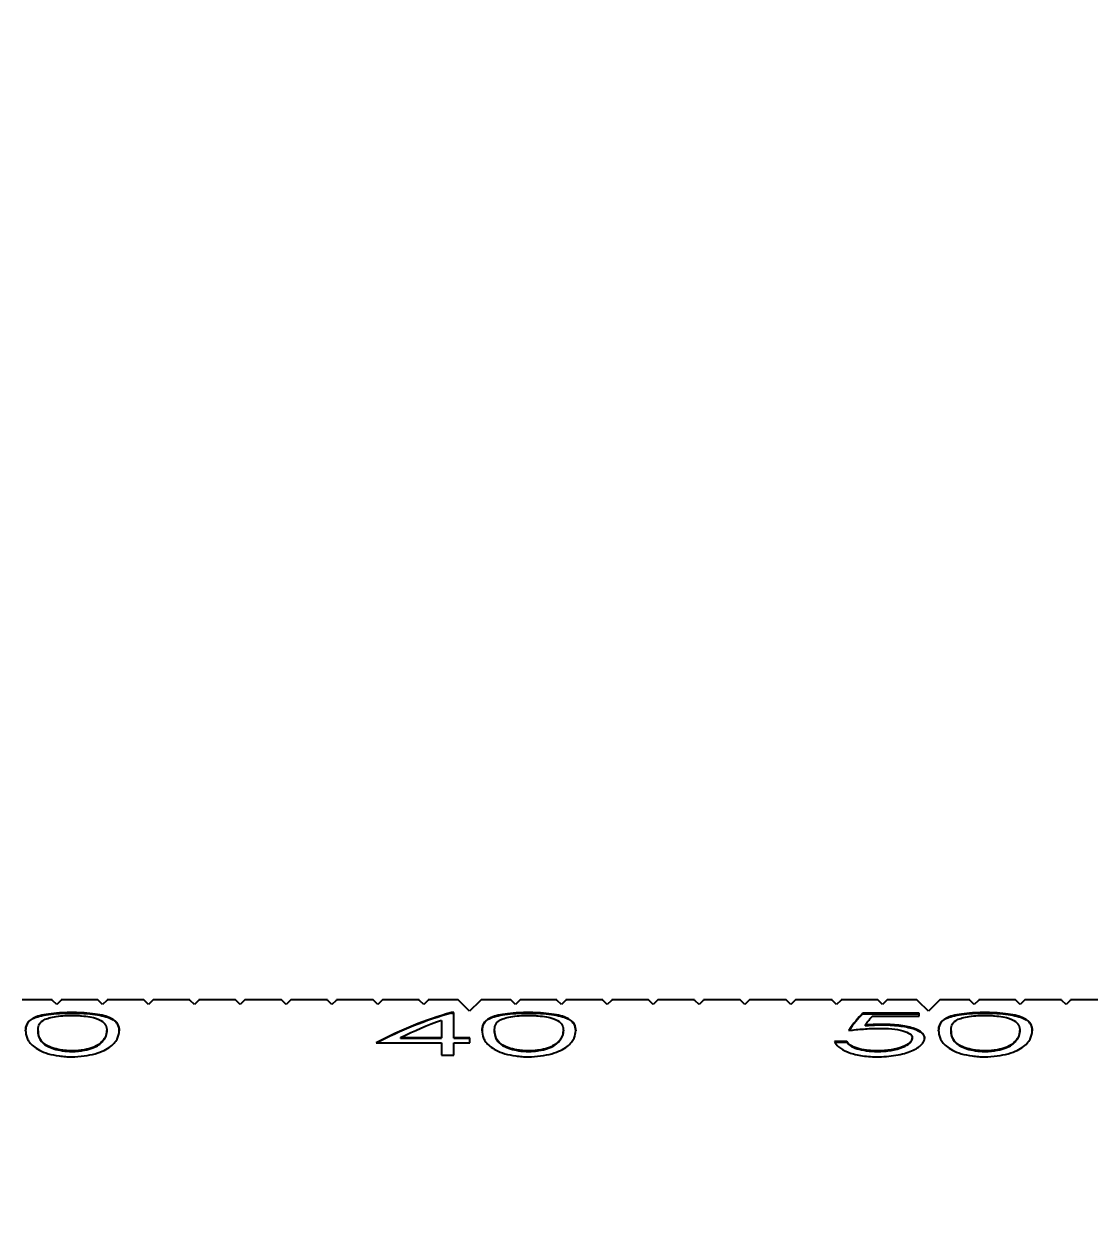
# Model space of a CAD drawing. Header units: millimetres. Extents: x -406 to 1097, y -706 to 717.
# Drawn here: x 158.72 to 181.93, y 635.22 to 661.35 of the extents above; entities that cross this region are included whole.
import ezdxf

# ---------------------------------------------------------------- set-up
doc = ezdxf.new("R2010")
doc.units = ezdxf.units.MM
doc.header["$PDSIZE"] = -1
doc.dimstyles.new('ISO-25', dxfattribs={"dimtxt": 10, "dimasz": 10, "dimexe": 1.25, "dimexo": 0.625, "dimgap": 1.5, "dimtad": 1, "dimdec": 1, "dimtxsty": 'Standard', "dimcen": 2.5, "dimclrd": 1, "dimclre": 1, "dimclrt": 1, "dimadec": 0, "dimazin": 0, "dimtfac": 1, "dimtdec": 1, "dimtmove": 0, "dimatfit": 3, "dimfxl": 0, "dimarcsym": 0})

# ---------------------------------------------------------------- blocks, each defined once
blk = doc.blocks.new('*D9')
at = {"color": 1, "lineweight": -2, "transparency": 16777216}
for p, q in [((-340.07, 625.096), (-340.07, 704.477)), ((460.429, 636.207), (460.429, 704.477)), ((450.429, 703.227), (-330.07, 703.227))]:
    blk.add_line(p, q, dxfattribs=at)
at = {"color": 1, "transparency": 16777216}
for points in [[(-330.07, 704.894), (-330.07, 701.561), (-340.07, 703.227)], [(450.429, 704.894), (450.429, 701.561), (460.429, 703.227)]]:
    blk.add_solid(points, dxfattribs=at)
at = {"layer": 'Defpoints', "color": 0, "transparency": 16777216}
for p in [(-340.07, 703.227), (460.429, 635.582), (-340.07, 624.471)]:
    blk.add_point(p, dxfattribs=at)
at = {"color": 1, "transparency": 16777216, "insert": (60.18, 710.561), "char_height": 10, "attachment_point": 5}
blk.add_mtext('800,5', dxfattribs=at)

msp = doc.modelspace()

# ---------------------------------------------------------------- linework, layer by layer
for p, q in [((159.329, 640.082), (158.679, 640.082)), ((160.329, 640.082), (159.529, 640.082)), ((161.329, 640.082), (160.529, 640.082)), ((162.329, 640.082), (161.529, 640.082)), ((163.329, 640.082), (162.529, 640.082)), ((164.329, 640.082), (163.529, 640.082)), ((165.329, 640.082), (164.529, 640.082)), ((166.329, 640.082), (165.529, 640.082)), ((167.329, 640.082), (166.529, 640.082)), ((168.179, 640.082), (167.529, 640.082)), ((169.329, 640.082), (168.679, 640.082)), ((170.329, 640.082), (169.529, 640.082)), ((171.329, 640.082), (170.529, 640.082)), ((172.329, 640.082), (171.529, 640.082)), ((173.329, 640.082), (172.529, 640.082)), ((174.329, 640.082), (173.529, 640.082)), ((175.329, 640.082), (174.529, 640.082)), ((176.329, 640.082), (175.529, 640.082)), ((177.329, 640.082), (176.529, 640.082)), ((178.179, 640.082), (177.529, 640.082)), ((179.329, 640.082), (178.679, 640.082)), ((180.329, 640.082), (179.529, 640.082)), ((181.329, 640.082), (180.529, 640.082)), ((182.329, 640.082), (181.529, 640.082)), ((159.755, 639.794), (159.755, 639.804)), ((168.087, 639.804), (168.032, 639.804)), ((168.032, 639.794), (168.032, 639.804)), ((168.032, 639.794), (168.087, 639.794)), ((168.087, 639.253), (168.087, 639.804)), ((169.705, 639.794), (169.705, 639.804)), ((179.655, 639.794), (179.655, 639.804)), ((167.818, 639.635), (167.818, 639.253)), ((178.229, 639.789), (176.998, 639.789)), ((176.998, 639.779), (176.998, 639.789)), ((176.998, 639.779), (178.229, 639.779)), ((177.047, 639.52), (177.047, 639.531)), ((177.209, 639.725), (178.229, 639.725)), ((177.401, 639.536), (177.401, 639.547)), ((178.229, 639.725), (178.229, 639.789)), ((159.022, 639.404), (159.022, 639.414)), ((160.522, 639.404), (160.522, 639.414)), ((168.972, 639.404), (168.972, 639.414)), ((170.472, 639.404), (170.472, 639.414)), ((178.922, 639.404), (178.922, 639.414)), ((180.422, 639.404), (180.422, 639.414)), ((160.408, 639.154), (160.408, 639.164)), ((166.395, 639.145), (167.818, 639.145)), ((166.923, 639.243), (166.923, 639.253)), ((167.818, 639.253), (166.923, 639.253)), ((166.923, 639.243), (167.818, 639.243)), ((167.818, 639.243), (167.818, 639.253)), ((167.818, 639.145), (167.818, 638.874)), ((168.433, 639.253), (168.087, 639.253)), ((168.087, 639.243), (168.087, 639.253)), ((168.087, 639.243), (168.433, 639.243)), ((168.087, 638.874), (168.087, 639.145)), ((168.087, 639.145), (168.433, 639.145)), ((168.433, 639.145), (168.433, 639.253)), ((170.358, 639.154), (170.358, 639.164)), ((176.652, 639.173), (176.383, 639.173)), ((176.383, 639.162), (176.652, 639.162)), ((176.652, 639.162), (176.652, 639.173)), ((178.075, 639.24), (178.075, 639.251)), ((180.308, 639.154), (180.308, 639.164)), ((159.764, 638.958), (159.764, 638.968)), ((167.818, 638.874), (168.087, 638.874)), ((169.714, 638.958), (169.714, 638.968)), ((177.314, 638.958), (177.314, 638.968)), ((179.664, 638.958), (179.664, 638.968))]:
    msp.add_line(p, q)
at = {"flags": 128}
for points in [[(159.429, 639.982), (159.34, 640.071), (159.329, 640.082)], [(159.529, 640.082), (159.518, 640.071), (159.429, 639.982)], [(160.429, 639.982), (160.34, 640.071), (160.329, 640.082)], [(160.529, 640.082), (160.518, 640.071), (160.429, 639.982)], [(161.429, 639.982), (161.34, 640.071), (161.329, 640.082)], [(161.529, 640.082), (161.518, 640.071), (161.429, 639.982)], [(162.429, 639.982), (162.34, 640.071), (162.329, 640.082)], [(162.529, 640.082), (162.518, 640.071), (162.429, 639.982)], [(163.429, 639.982), (163.34, 640.071), (163.329, 640.082)], [(163.529, 640.082), (163.518, 640.071), (163.429, 639.982)], [(164.429, 639.982), (164.34, 640.071), (164.329, 640.082)], [(164.529, 640.082), (164.518, 640.071), (164.429, 639.982)], [(165.429, 639.982), (165.34, 640.071), (165.329, 640.082)], [(165.529, 640.082), (165.518, 640.071), (165.429, 639.982)], [(166.429, 639.982), (166.34, 640.071), (166.329, 640.082)], [(166.529, 640.082), (166.518, 640.071), (166.429, 639.982)], [(167.429, 639.982), (167.34, 640.071), (167.329, 640.082)], [(167.529, 640.082), (167.518, 640.071), (167.429, 639.982)], [(168.429, 639.832), (168.207, 640.054), (168.179, 640.082)], [(168.679, 640.082), (168.651, 640.054), (168.429, 639.832)], [(169.429, 639.982), (169.34, 640.071), (169.329, 640.082)], [(169.529, 640.082), (169.518, 640.071), (169.429, 639.982)], [(170.429, 639.982), (170.34, 640.071), (170.329, 640.082)], [(170.529, 640.082), (170.518, 640.071), (170.429, 639.982)], [(171.429, 639.982), (171.34, 640.071), (171.329, 640.082)], [(171.529, 640.082), (171.518, 640.071), (171.429, 639.982)], [(172.429, 639.982), (172.34, 640.071), (172.329, 640.082)], [(172.529, 640.082), (172.518, 640.071), (172.429, 639.982)], [(173.429, 639.982), (173.34, 640.071), (173.329, 640.082)], [(173.529, 640.082), (173.518, 640.071), (173.429, 639.982)], [(174.429, 639.982), (174.34, 640.071), (174.329, 640.082)], [(174.529, 640.082), (174.518, 640.071), (174.429, 639.982)], [(175.429, 639.982), (175.34, 640.071), (175.329, 640.082)], [(175.529, 640.082), (175.518, 640.071), (175.429, 639.982)], [(176.429, 639.982), (176.34, 640.071), (176.329, 640.082)], [(176.529, 640.082), (176.518, 640.071), (176.429, 639.982)], [(177.429, 639.982), (177.34, 640.071), (177.329, 640.082)], [(177.529, 640.082), (177.518, 640.071), (177.429, 639.982)], [(178.429, 639.832), (178.207, 640.054), (178.179, 640.082)], [(178.679, 640.082), (178.651, 640.054), (178.429, 639.832)], [(179.429, 639.982), (179.34, 640.071), (179.329, 640.082)], [(179.529, 640.082), (179.518, 640.071), (179.429, 639.982)], [(180.429, 639.982), (180.34, 640.071), (180.329, 640.082)], [(180.529, 640.082), (180.518, 640.071), (180.429, 639.982)], [(181.429, 639.982), (181.34, 640.071), (181.329, 640.082)], [(181.529, 640.082), (181.518, 640.071), (181.429, 639.982)]]:
    msp.add_lwpolyline(points, dxfattribs=at)
for centre, major_axis, ratio, start_param, end_param in [((170.04, 624.582), (0, 15.5), 0.686744, 0.189722, 0.349504), ((170.04, 624.582), (0, 15.49), 0.686744, 0.189846, 0.349739), ((170.355, 624.582), (0, 15.5), 0.686347, 0.240845, 0.328455), ((177.614, 624.582), (0, 15.5), 0.205128, 0.194778, 0.294564), ((177.614, 624.582), (0, 15.49), 0.205128, 0.194905, 0.29476), ((177.886, 624.582), (0, 15.5), 0.204874, 0.215053, 0.267485)]:
    msp.add_ellipse(centre, major_axis=major_axis, ratio=ratio, start_param=start_param, end_param=end_param)
for points, knots in [([(159.755, 639.804), (159.71, 639.804), (159.665, 639.803), (159.577, 639.801), (159.533, 639.799), (159.405, 639.791), (159.325, 639.783), (159.105, 639.752), (158.994, 639.721), (158.845, 639.648), (158.805, 639.606), (158.76, 639.515), (158.753, 639.466), (158.752, 639.414)], [0, 0, 0, 0, 0.0625, 0.0625, 0.125, 0.125, 0.25, 0.25, 0.5, 0.5, 0.75, 0.75, 1, 1, 1, 1]), ([(158.752, 639.404), (158.753, 639.455), (158.76, 639.504), (158.793, 639.572), (158.808, 639.594), (158.852, 639.636), (158.882, 639.656), (158.993, 639.711), (159.102, 639.741), (159.323, 639.773), (159.403, 639.781), (159.532, 639.789), (159.576, 639.791), (159.665, 639.793), (159.71, 639.794), (159.755, 639.794)], [0, 0, 0, 0, 0.25, 0.25, 0.375, 0.375, 0.5, 0.5, 0.75, 0.75, 0.875, 0.875, 0.9375, 0.9375, 1, 1, 1, 1]), ([(160.791, 639.414), (160.789, 639.466), (160.782, 639.515), (160.743, 639.584), (160.725, 639.605), (160.675, 639.647), (160.642, 639.667), (160.564, 639.703), (160.516, 639.72), (160.404, 639.75), (160.339, 639.762), (160.19, 639.783), (160.11, 639.791), (159.981, 639.799), (159.936, 639.801), (159.846, 639.803), (159.801, 639.804), (159.755, 639.804)], [0, 0, 0, 0, 0.25, 0.25, 0.375, 0.375, 0.5, 0.5, 0.625, 0.625, 0.75, 0.75, 0.875, 0.875, 0.9375, 0.9375, 1, 1, 1, 1]), ([(159.755, 639.794), (159.801, 639.794), (159.846, 639.793), (159.935, 639.791), (159.979, 639.789), (160.109, 639.781), (160.19, 639.773), (160.411, 639.742), (160.525, 639.711), (160.642, 639.657), (160.674, 639.637), (160.725, 639.596), (160.742, 639.573), (160.782, 639.505), (160.789, 639.456), (160.791, 639.404)], [0, 0, 0, 0, 0.0625, 0.0625, 0.125, 0.125, 0.25, 0.25, 0.5, 0.5, 0.625, 0.625, 0.75, 0.75, 1, 1, 1, 1]), ([(169.705, 639.804), (169.66, 639.804), (169.615, 639.803), (169.527, 639.801), (169.483, 639.799), (169.355, 639.791), (169.275, 639.783), (169.055, 639.752), (168.944, 639.721), (168.795, 639.648), (168.755, 639.606), (168.71, 639.515), (168.703, 639.466), (168.702, 639.414)], [0, 0, 0, 0, 0.0625, 0.0625, 0.125, 0.125, 0.25, 0.25, 0.5, 0.5, 0.75, 0.75, 1, 1, 1, 1]), ([(168.702, 639.404), (168.703, 639.455), (168.71, 639.504), (168.743, 639.572), (168.758, 639.594), (168.802, 639.636), (168.832, 639.656), (168.943, 639.711), (169.052, 639.741), (169.273, 639.773), (169.353, 639.781), (169.482, 639.789), (169.526, 639.791), (169.615, 639.793), (169.66, 639.794), (169.705, 639.794)], [0, 0, 0, 0, 0.25, 0.25, 0.375, 0.375, 0.5, 0.5, 0.75, 0.75, 0.875, 0.875, 0.9375, 0.9375, 1, 1, 1, 1]), ([(170.741, 639.414), (170.739, 639.466), (170.732, 639.515), (170.693, 639.584), (170.675, 639.605), (170.625, 639.647), (170.592, 639.667), (170.514, 639.703), (170.466, 639.72), (170.354, 639.75), (170.289, 639.762), (170.14, 639.783), (170.06, 639.791), (169.931, 639.799), (169.886, 639.801), (169.796, 639.803), (169.751, 639.804), (169.705, 639.804)], [0, 0, 0, 0, 0.25, 0.25, 0.375, 0.375, 0.5, 0.5, 0.625, 0.625, 0.75, 0.75, 0.875, 0.875, 0.9375, 0.9375, 1, 1, 1, 1]), ([(169.705, 639.794), (169.751, 639.794), (169.796, 639.793), (169.885, 639.791), (169.929, 639.789), (170.059, 639.781), (170.14, 639.773), (170.361, 639.742), (170.475, 639.711), (170.592, 639.657), (170.624, 639.637), (170.675, 639.596), (170.692, 639.573), (170.732, 639.505), (170.739, 639.456), (170.741, 639.404)], [0, 0, 0, 0, 0.0625, 0.0625, 0.125, 0.125, 0.25, 0.25, 0.5, 0.5, 0.625, 0.625, 0.75, 0.75, 1, 1, 1, 1]), ([(179.655, 639.804), (179.61, 639.804), (179.565, 639.803), (179.477, 639.801), (179.433, 639.799), (179.305, 639.791), (179.225, 639.783), (179.005, 639.752), (178.894, 639.721), (178.745, 639.648), (178.705, 639.606), (178.66, 639.515), (178.653, 639.466), (178.652, 639.414)], [0, 0, 0, 0, 0.0625, 0.0625, 0.125, 0.125, 0.25, 0.25, 0.5, 0.5, 0.75, 0.75, 1, 1, 1, 1]), ([(178.652, 639.404), (178.653, 639.455), (178.66, 639.504), (178.693, 639.572), (178.708, 639.594), (178.752, 639.636), (178.782, 639.656), (178.893, 639.711), (179.002, 639.741), (179.223, 639.773), (179.303, 639.781), (179.432, 639.789), (179.476, 639.791), (179.565, 639.793), (179.61, 639.794), (179.655, 639.794)], [0, 0, 0, 0, 0.25, 0.25, 0.375, 0.375, 0.5, 0.5, 0.75, 0.75, 0.875, 0.875, 0.9375, 0.9375, 1, 1, 1, 1]), ([(180.691, 639.414), (180.689, 639.466), (180.682, 639.515), (180.643, 639.584), (180.625, 639.605), (180.575, 639.647), (180.542, 639.667), (180.464, 639.703), (180.416, 639.72), (180.304, 639.75), (180.239, 639.762), (180.09, 639.783), (180.01, 639.791), (179.881, 639.799), (179.836, 639.801), (179.746, 639.803), (179.701, 639.804), (179.655, 639.804)], [0, 0, 0, 0, 0.25, 0.25, 0.375, 0.375, 0.5, 0.5, 0.625, 0.625, 0.75, 0.75, 0.875, 0.875, 0.9375, 0.9375, 1, 1, 1, 1]), ([(179.655, 639.794), (179.701, 639.794), (179.746, 639.793), (179.835, 639.791), (179.879, 639.789), (180.009, 639.781), (180.09, 639.773), (180.311, 639.742), (180.425, 639.711), (180.542, 639.657), (180.574, 639.637), (180.625, 639.596), (180.642, 639.573), (180.682, 639.505), (180.689, 639.456), (180.691, 639.404)], [0, 0, 0, 0, 0.0625, 0.0625, 0.125, 0.125, 0.25, 0.25, 0.5, 0.5, 0.625, 0.625, 0.75, 0.75, 1, 1, 1, 1]), ([(159.022, 639.414), (159.022, 639.455), (159.026, 639.494), (159.056, 639.568), (159.08, 639.603), (159.16, 639.65), (159.193, 639.665), (159.273, 639.691), (159.322, 639.703), (159.433, 639.721), (159.495, 639.729), (159.625, 639.739), (159.694, 639.741), (159.764, 639.742)], [0, 0, 0, 0, 0.25, 0.25, 0.5, 0.5, 0.625, 0.625, 0.75, 0.75, 0.875, 0.875, 1, 1, 1, 1]), ([(159.764, 639.742), (159.799, 639.741), (159.835, 639.741), (159.903, 639.738), (159.937, 639.736), (160.036, 639.728), (160.097, 639.721), (160.264, 639.692), (160.339, 639.664), (160.446, 639.602), (160.478, 639.567), (160.515, 639.494), (160.52, 639.455), (160.522, 639.414)], [0, 0, 0, 0, 0.0625, 0.0625, 0.125, 0.125, 0.25, 0.25, 0.5, 0.5, 0.75, 0.75, 1, 1, 1, 1]), ([(168.972, 639.414), (168.972, 639.455), (168.976, 639.494), (169.006, 639.568), (169.03, 639.603), (169.11, 639.65), (169.143, 639.665), (169.223, 639.691), (169.272, 639.703), (169.383, 639.721), (169.445, 639.729), (169.575, 639.739), (169.644, 639.741), (169.714, 639.742)], [0, 0, 0, 0, 0.25, 0.25, 0.5, 0.5, 0.625, 0.625, 0.75, 0.75, 0.875, 0.875, 1, 1, 1, 1]), ([(169.714, 639.742), (169.749, 639.741), (169.785, 639.741), (169.853, 639.738), (169.887, 639.736), (169.986, 639.728), (170.047, 639.721), (170.214, 639.692), (170.289, 639.664), (170.396, 639.602), (170.428, 639.567), (170.465, 639.494), (170.47, 639.455), (170.472, 639.414)], [0, 0, 0, 0, 0.0625, 0.0625, 0.125, 0.125, 0.25, 0.25, 0.5, 0.5, 0.75, 0.75, 1, 1, 1, 1]), ([(177.401, 639.547), (177.341, 639.546), (177.281, 639.545), (177.163, 639.539), (177.105, 639.535), (177.047, 639.531)], [0, 0, 0, 0, 0.5, 0.5, 1, 1, 1, 1]), ([(177.047, 639.52), (177.076, 639.523), (177.105, 639.525), (177.134, 639.527), (177.163, 639.529), (177.192, 639.53), (177.222, 639.532), (177.251, 639.533), (177.281, 639.534), (177.31, 639.535), (177.34, 639.536), (177.37, 639.536), (177.401, 639.536)], [0, 0, 0, 0, 0.0000899798, 0.0000899798, 0.0000899798, 0.0001800356, 0.0001800356, 0.0001800356, 0.0002695969, 0.0002695969, 0.0002695969, 0.0003598429, 0.0003598429, 0.0003598429, 0.0003598429]), ([(178.345, 639.247), (178.342, 639.289), (178.329, 639.329), (178.247, 639.403), (178.182, 639.436), (178.052, 639.478), (178.004, 639.49), (177.9, 639.511), (177.843, 639.52), (177.723, 639.534), (177.661, 639.539), (177.532, 639.545), (177.466, 639.546), (177.401, 639.547)], [0, 0, 0, 0, 0.25, 0.25, 0.5, 0.5, 0.625, 0.625, 0.75, 0.75, 0.875, 0.875, 1, 1, 1, 1]), ([(177.401, 639.536), (177.466, 639.536), (177.531, 639.535), (177.658, 639.528), (177.722, 639.524), (177.902, 639.503), (178.008, 639.481), (178.18, 639.427), (178.246, 639.394), (178.308, 639.338), (178.322, 639.318), (178.34, 639.278), (178.343, 639.257), (178.345, 639.236)], [0, 0, 0, 0, 0.125, 0.125, 0.25, 0.25, 0.5, 0.5, 0.75, 0.75, 0.875, 0.875, 1, 1, 1, 1]), ([(178.922, 639.414), (178.922, 639.455), (178.926, 639.494), (178.956, 639.568), (178.98, 639.603), (179.06, 639.65), (179.093, 639.665), (179.173, 639.691), (179.222, 639.703), (179.333, 639.721), (179.395, 639.729), (179.525, 639.739), (179.594, 639.741), (179.664, 639.742)], [0, 0, 0, 0, 0.25, 0.25, 0.5, 0.5, 0.625, 0.625, 0.75, 0.75, 0.875, 0.875, 1, 1, 1, 1]), ([(179.664, 639.742), (179.699, 639.741), (179.735, 639.741), (179.803, 639.738), (179.837, 639.736), (179.936, 639.728), (179.997, 639.721), (180.164, 639.692), (180.239, 639.664), (180.346, 639.602), (180.378, 639.567), (180.415, 639.494), (180.42, 639.455), (180.422, 639.414)], [0, 0, 0, 0, 0.0625, 0.0625, 0.125, 0.125, 0.25, 0.25, 0.5, 0.5, 0.75, 0.75, 1, 1, 1, 1]), ([(158.752, 639.414), (158.753, 639.361), (158.76, 639.305), (158.796, 639.217), (158.811, 639.187), (158.855, 639.128), (158.884, 639.098), (158.994, 639.01), (159.1, 638.951), (159.318, 638.887), (159.397, 638.87), (159.529, 638.853), (159.573, 638.848), (159.663, 638.842), (159.709, 638.841), (159.755, 638.841)], [0, 0, 0, 0, 0.25, 0.25, 0.375, 0.375, 0.5, 0.5, 0.75, 0.75, 0.875, 0.875, 0.9375, 0.9375, 1, 1, 1, 1]), ([(159.764, 638.968), (159.729, 638.969), (159.693, 638.97), (159.623, 638.975), (159.589, 638.979), (159.488, 638.994), (159.427, 639.007), (159.262, 639.058), (159.185, 639.102), (159.08, 639.193), (159.055, 639.24), (159.027, 639.33), (159.022, 639.373), (159.022, 639.414)], [0, 0, 0, 0, 0.0625, 0.0625, 0.125, 0.125, 0.25, 0.25, 0.5, 0.5, 0.75, 0.75, 1, 1, 1, 1]), ([(159.022, 639.404), (159.022, 639.363), (159.027, 639.32), (159.055, 639.231), (159.079, 639.184), (159.157, 639.116), (159.187, 639.093), (159.266, 639.051), (159.314, 639.031), (159.424, 638.997), (159.486, 638.983), (159.586, 638.968), (159.62, 638.964), (159.691, 638.959), (159.728, 638.958), (159.764, 638.958)], [0, 0, 0, 0, 0.25, 0.25, 0.5, 0.5, 0.625, 0.625, 0.75, 0.75, 0.875, 0.875, 0.9375, 0.9375, 1, 1, 1, 1]), ([(159.755, 638.841), (159.848, 638.842), (159.938, 638.847), (160.113, 638.87), (160.194, 638.887), (160.417, 638.95), (160.525, 639.008), (160.681, 639.126), (160.729, 639.187), (160.782, 639.304), (160.789, 639.361), (160.791, 639.414)], [0, 0, 0, 0, 0.125, 0.125, 0.25, 0.25, 0.5, 0.5, 0.75, 0.75, 1, 1, 1, 1]), ([(160.522, 639.414), (160.52, 639.375), (160.514, 639.335), (160.488, 639.272), (160.477, 639.25), (160.448, 639.207), (160.428, 639.186), (160.408, 639.164)], [0, 0, 0, 0, 0.5, 0.5, 0.75, 0.75, 1, 1, 1, 1]), ([(160.408, 639.154), (160.428, 639.175), (160.448, 639.197), (160.477, 639.24), (160.488, 639.261), (160.514, 639.324), (160.52, 639.365), (160.522, 639.404)], [0, 0, 0, 0, 0.25, 0.25, 0.5, 0.5, 1, 1, 1, 1]), ([(168.702, 639.414), (168.703, 639.361), (168.71, 639.305), (168.746, 639.217), (168.761, 639.187), (168.805, 639.128), (168.834, 639.098), (168.944, 639.01), (169.05, 638.951), (169.268, 638.887), (169.347, 638.87), (169.479, 638.853), (169.523, 638.848), (169.613, 638.842), (169.659, 638.841), (169.705, 638.841)], [0, 0, 0, 0, 0.25, 0.25, 0.375, 0.375, 0.5, 0.5, 0.75, 0.75, 0.875, 0.875, 0.9375, 0.9375, 1, 1, 1, 1]), ([(169.714, 638.968), (169.679, 638.969), (169.643, 638.97), (169.573, 638.975), (169.539, 638.979), (169.438, 638.994), (169.377, 639.007), (169.212, 639.058), (169.135, 639.102), (169.03, 639.193), (169.005, 639.24), (168.977, 639.33), (168.972, 639.373), (168.972, 639.414)], [0, 0, 0, 0, 0.0625, 0.0625, 0.125, 0.125, 0.25, 0.25, 0.5, 0.5, 0.75, 0.75, 1, 1, 1, 1]), ([(168.972, 639.404), (168.972, 639.363), (168.977, 639.32), (169.005, 639.231), (169.029, 639.184), (169.107, 639.116), (169.137, 639.093), (169.216, 639.051), (169.264, 639.031), (169.374, 638.997), (169.436, 638.983), (169.536, 638.968), (169.57, 638.964), (169.641, 638.959), (169.678, 638.958), (169.714, 638.958)], [0, 0, 0, 0, 0.25, 0.25, 0.5, 0.5, 0.625, 0.625, 0.75, 0.75, 0.875, 0.875, 0.9375, 0.9375, 1, 1, 1, 1]), ([(169.705, 638.841), (169.798, 638.842), (169.888, 638.847), (170.063, 638.87), (170.144, 638.887), (170.367, 638.95), (170.475, 639.008), (170.631, 639.126), (170.679, 639.187), (170.732, 639.304), (170.739, 639.361), (170.741, 639.414)], [0, 0, 0, 0, 0.125, 0.125, 0.25, 0.25, 0.5, 0.5, 0.75, 0.75, 1, 1, 1, 1]), ([(170.472, 639.414), (170.47, 639.375), (170.464, 639.335), (170.438, 639.272), (170.427, 639.25), (170.398, 639.207), (170.378, 639.186), (170.358, 639.164)], [0, 0, 0, 0, 0.5, 0.5, 0.75, 0.75, 1, 1, 1, 1]), ([(170.358, 639.154), (170.378, 639.175), (170.398, 639.197), (170.427, 639.24), (170.438, 639.261), (170.464, 639.324), (170.47, 639.365), (170.472, 639.404)], [0, 0, 0, 0, 0.25, 0.25, 0.5, 0.5, 1, 1, 1, 1]), ([(176.691, 639.414), (176.797, 639.427), (176.904, 639.438), (177.069, 639.45), (177.125, 639.454), (177.238, 639.459), (177.295, 639.46), (177.352, 639.46)], [0, 0, 0, 0, 0.5, 0.5, 0.75, 0.75, 1, 1, 1, 1]), ([(177.352, 639.46), (177.446, 639.46), (177.539, 639.457), (177.718, 639.44), (177.801, 639.427), (177.938, 639.389), (177.993, 639.365), (178.044, 639.325), (178.057, 639.31), (178.072, 639.281), (178.074, 639.266), (178.075, 639.251)], [0, 0, 0, 0, 0.25, 0.25, 0.5, 0.5, 0.75, 0.75, 0.875, 0.875, 1, 1, 1, 1]), ([(178.652, 639.414), (178.653, 639.361), (178.66, 639.305), (178.696, 639.217), (178.711, 639.187), (178.755, 639.128), (178.784, 639.098), (178.894, 639.01), (179, 638.951), (179.218, 638.887), (179.297, 638.87), (179.429, 638.853), (179.473, 638.848), (179.563, 638.842), (179.609, 638.841), (179.655, 638.841)], [0, 0, 0, 0, 0.25, 0.25, 0.375, 0.375, 0.5, 0.5, 0.75, 0.75, 0.875, 0.875, 0.9375, 0.9375, 1, 1, 1, 1]), ([(179.664, 638.968), (179.629, 638.969), (179.593, 638.97), (179.523, 638.975), (179.489, 638.979), (179.388, 638.994), (179.327, 639.007), (179.162, 639.058), (179.085, 639.102), (178.98, 639.193), (178.955, 639.24), (178.927, 639.33), (178.922, 639.373), (178.922, 639.414)], [0, 0, 0, 0, 0.0625, 0.0625, 0.125, 0.125, 0.25, 0.25, 0.5, 0.5, 0.75, 0.75, 1, 1, 1, 1]), ([(178.922, 639.404), (178.922, 639.363), (178.927, 639.32), (178.955, 639.231), (178.979, 639.184), (179.057, 639.116), (179.087, 639.093), (179.166, 639.051), (179.214, 639.031), (179.324, 638.997), (179.386, 638.983), (179.486, 638.968), (179.52, 638.964), (179.591, 638.959), (179.628, 638.958), (179.664, 638.958)], [0, 0, 0, 0, 0.25, 0.25, 0.5, 0.5, 0.625, 0.625, 0.75, 0.75, 0.875, 0.875, 0.9375, 0.9375, 1, 1, 1, 1]), ([(179.655, 638.841), (179.748, 638.842), (179.838, 638.847), (180.013, 638.87), (180.094, 638.887), (180.317, 638.95), (180.425, 639.008), (180.581, 639.126), (180.629, 639.187), (180.682, 639.304), (180.689, 639.361), (180.691, 639.414)], [0, 0, 0, 0, 0.125, 0.125, 0.25, 0.25, 0.5, 0.5, 0.75, 0.75, 1, 1, 1, 1]), ([(180.422, 639.414), (180.42, 639.375), (180.414, 639.335), (180.388, 639.272), (180.377, 639.25), (180.348, 639.207), (180.328, 639.186), (180.308, 639.164)], [0, 0, 0, 0, 0.5, 0.5, 0.75, 0.75, 1, 1, 1, 1]), ([(180.308, 639.154), (180.328, 639.175), (180.348, 639.197), (180.377, 639.24), (180.388, 639.261), (180.414, 639.324), (180.42, 639.365), (180.422, 639.404)], [0, 0, 0, 0, 0.25, 0.25, 0.5, 0.5, 1, 1, 1, 1]), ([(160.408, 639.164), (160.383, 639.14), (160.355, 639.116), (160.279, 639.07), (160.232, 639.048), (160.12, 639.011), (160.055, 638.996), (159.951, 638.98), (159.915, 638.975), (159.84, 638.97), (159.802, 638.969), (159.764, 638.968)], [0, 0, 0, 0, 0.25, 0.25, 0.5, 0.5, 0.75, 0.75, 0.875, 0.875, 1, 1, 1, 1]), ([(159.764, 638.958), (159.802, 638.958), (159.84, 638.959), (159.914, 638.964), (159.95, 638.969), (160.056, 638.985), (160.119, 639), (160.232, 639.037), (160.278, 639.059), (160.355, 639.105), (160.383, 639.129), (160.408, 639.154)], [0, 0, 0, 0, 0.125, 0.125, 0.25, 0.25, 0.5, 0.5, 0.75, 0.75, 1, 1, 1, 1]), ([(170.358, 639.164), (170.333, 639.14), (170.305, 639.116), (170.229, 639.07), (170.182, 639.048), (170.07, 639.011), (170.005, 638.996), (169.901, 638.98), (169.865, 638.975), (169.79, 638.97), (169.752, 638.969), (169.714, 638.968)], [0, 0, 0, 0, 0.25, 0.25, 0.5, 0.5, 0.75, 0.75, 0.875, 0.875, 1, 1, 1, 1]), ([(169.714, 638.958), (169.752, 638.958), (169.79, 638.959), (169.864, 638.964), (169.9, 638.969), (170.006, 638.985), (170.069, 639), (170.182, 639.037), (170.228, 639.059), (170.305, 639.105), (170.333, 639.129), (170.358, 639.154)], [0, 0, 0, 0, 0.125, 0.125, 0.25, 0.25, 0.5, 0.5, 0.75, 0.75, 1, 1, 1, 1]), ([(176.383, 639.173), (176.4, 639.133), (176.425, 639.093), (176.519, 639.016), (176.584, 638.978), (176.746, 638.914), (176.843, 638.886), (177.006, 638.859), (177.064, 638.852), (177.18, 638.843), (177.239, 638.842), (177.298, 638.841)], [0, 0, 0, 0, 0.25, 0.25, 0.5, 0.5, 0.75, 0.75, 0.875, 0.875, 1, 1, 1, 1]), ([(177.314, 638.968), (177.274, 638.969), (177.234, 638.97), (177.156, 638.975), (177.118, 638.979), (177.005, 638.994), (176.936, 639.009), (176.813, 639.047), (176.762, 639.069), (176.69, 639.12), (176.669, 639.146), (176.652, 639.173)], [0, 0, 0, 0, 0.125, 0.125, 0.25, 0.25, 0.5, 0.5, 0.75, 0.75, 1, 1, 1, 1]), ([(176.652, 639.162), (176.669, 639.136), (176.69, 639.109), (176.762, 639.059), (176.813, 639.036), (176.935, 638.998), (177.006, 638.984), (177.117, 638.968), (177.155, 638.964), (177.233, 638.959), (177.274, 638.958), (177.314, 638.958)], [0, 0, 0, 0, 0.25, 0.25, 0.5, 0.5, 0.75, 0.75, 0.875, 0.875, 1, 1, 1, 1]), ([(177.298, 638.841), (177.371, 638.841), (177.442, 638.844), (177.583, 638.854), (177.652, 638.862), (177.785, 638.884), (177.847, 638.898), (177.962, 638.93), (178.016, 638.949), (178.156, 639.01), (178.227, 639.056), (178.298, 639.127), (178.316, 639.152), (178.339, 639.199), (178.343, 639.223), (178.345, 639.247)], [0, 0, 0, 0, 0.125, 0.125, 0.25, 0.25, 0.375, 0.375, 0.5, 0.5, 0.75, 0.75, 0.875, 0.875, 1, 1, 1, 1]), ([(178.075, 639.251), (178.074, 639.234), (178.072, 639.217), (178.055, 639.183), (178.043, 639.167), (177.99, 639.117), (177.934, 639.086), (177.794, 639.031), (177.712, 639.008), (177.569, 638.984), (177.519, 638.978), (177.418, 638.97), (177.366, 638.969), (177.314, 638.968)], [0, 0, 0, 0, 0.125, 0.125, 0.25, 0.25, 0.5, 0.5, 0.75, 0.75, 0.875, 0.875, 1, 1, 1, 1]), ([(177.314, 638.958), (177.366, 638.958), (177.417, 638.959), (177.518, 638.967), (177.567, 638.973), (177.709, 638.996), (177.792, 639.02), (177.932, 639.074), (177.988, 639.106), (178.042, 639.155), (178.055, 639.172), (178.072, 639.206), (178.074, 639.223), (178.075, 639.24)], [0, 0, 0, 0, 0.125, 0.125, 0.25, 0.25, 0.5, 0.5, 0.75, 0.75, 0.875, 0.875, 1, 1, 1, 1]), ([(180.308, 639.164), (180.283, 639.14), (180.255, 639.116), (180.179, 639.07), (180.132, 639.048), (180.02, 639.011), (179.955, 638.996), (179.851, 638.98), (179.815, 638.975), (179.74, 638.97), (179.702, 638.969), (179.664, 638.968)], [0, 0, 0, 0, 0.25, 0.25, 0.5, 0.5, 0.75, 0.75, 0.875, 0.875, 1, 1, 1, 1]), ([(179.664, 638.958), (179.702, 638.958), (179.74, 638.959), (179.814, 638.964), (179.85, 638.969), (179.956, 638.985), (180.019, 639), (180.132, 639.037), (180.178, 639.059), (180.255, 639.105), (180.283, 639.129), (180.308, 639.154)], [0, 0, 0, 0, 0.125, 0.125, 0.25, 0.25, 0.5, 0.5, 0.75, 0.75, 1, 1, 1, 1])]:
    msp.add_open_spline(points, degree=3, knots=knots)

# ---------------------------------------------------------------- dimensions: what is measured, and where the dimension line sits
dim = msp.add_linear_dim(base=(-340.07, 703.227), p1=(460.429, 635.582), p2=(-340.07, 624.471), dimstyle='ISO-25')
dim.commit()
dim.dimension.update_dxf_attribs({"geometry": '*D9', "text_midpoint": (60.18, 710.561)})

doc.saveas('drawing.dxf')
